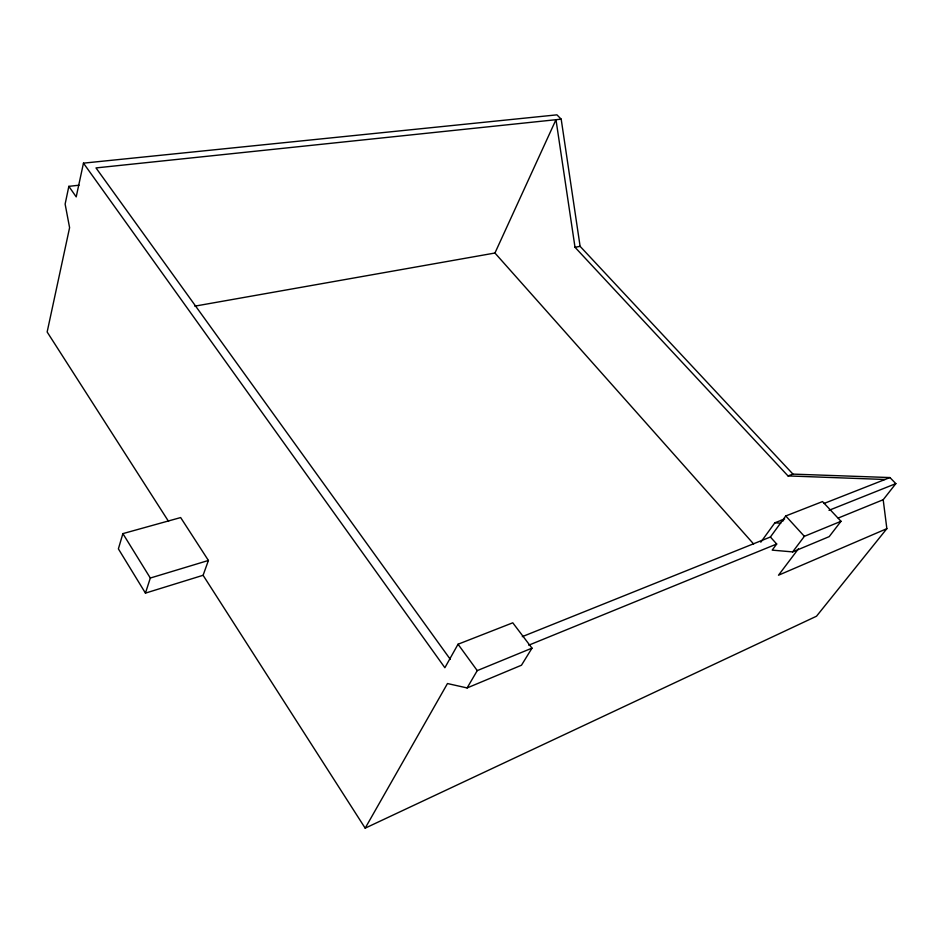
<?xml version="1.0" encoding="UTF-8"?>
<svg xmlns="http://www.w3.org/2000/svg" width="943" height="943" viewBox="0 0 943 943"><rect width="100%" height="100%" fill="white"/><g stroke="black" fill="none" stroke-linecap="round" stroke-linejoin="round"><path stroke-width="1.41" d="M79.047 185.205L68.839 186.349L65.126 204.077L69.593 227.664L47.15 331.983L168.561 521.408M838.244 518.037L883.19 499.731L895.85 483.618L889.933 477.559L792.957 474.117L580.11 246.347L561.191 119.16L556.936 114.846L83.467 163.151L76.206 196.875L68.839 186.349M122.885 533.62L118.382 548.861L145.446 593.112L203.099 575.289L208.415 560.46L180.655 517.566L122.885 533.62L150.314 578.035L145.446 593.112M194.8 306.157L494.945 253.019L555.981 119.702L575.006 247.278L788.006 475.92L885.017 479.492M203.099 575.289L365.177 828.154L447.477 683.545L467.103 687.942L521.479 665.216L531.993 648.136L512.78 622.804L458.039 644.234L444.872 667.727L83.467 163.151M467.103 687.942L477.252 670.614L531.993 648.136M760.801 542.178L774.875 522.799L784.682 518.933M770.396 537.015L785.755 515.962L822.532 501.57L841.003 521.29L829.203 536.626L792.65 551.903L772.187 550.134L776.69 544.017L770.396 537.015L522.281 636.643M792.65 551.903L804.367 536.331L841.003 521.29M798.391 548.85L778.494 575.218L886.856 528.658L883.19 499.731M886.856 528.658L816.508 616.215L365.177 828.154M528.74 645.189L776.69 544.017M828.991 510.316L895.85 483.618M824.005 503.479L889.933 477.559M788.006 475.92L792.957 474.117M150.314 578.035L208.415 560.46M575.006 247.278L580.11 246.347M561.191 119.16L95.997 167.925L450.33 659.381M780.615 520.536L783.562 520.725M774.875 522.799L780.745 523.2M785.755 515.962L804.367 536.331M494.945 253.019L753.61 543.97M458.039 644.234L477.252 670.614"/></g></svg>
